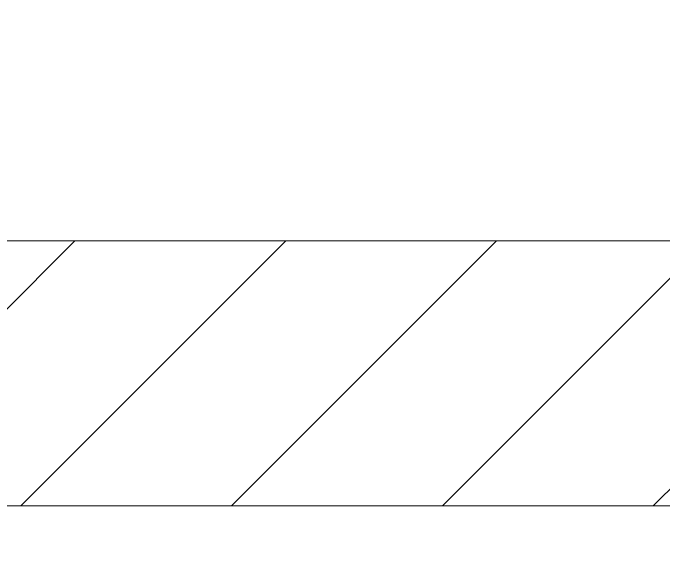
# Model space of a CAD drawing. Header units: inches. Extents: x 1913 to 24953, y -2945 to 1064.
# Drawn here: x 18477.22 to 18501.78, y -227 to -205.99 of the extents above; entities that cross this region are included whole.
import ezdxf

# ---------------------------------------------------------------- set-up
doc = ezdxf.new("R2010")
doc.units = ezdxf.units.IN
doc.header["$MEASUREMENT"] = 0
doc.layers.add('A-WALL', color=113, linetype='Continuous', lineweight=13)

msp = doc.modelspace()

# ---------------------------------------------------------------- hatches: boundary and pattern name
at = {"lineweight": 0, "ltscale": 0.5}
h = msp.add_hatch(dxfattribs=at)
h.set_pattern_fill('ANSI31', color=256, scale=45)
h.paths.add_polyline_path([(19014.966293, -146.091582), (19014.966293, 119.418663), (19004.966293, 119.418663), (19004.966293, -141.428506), (18918.136341, -214.287487), (18634.966293, -214.287487), (18634.966293, -119.581337), (18624.966293, -119.581337), (18624.966293, -224.287487), (18921.776043, -224.287487)])
h.paths.add_polyline_path([(18634.966293, 49.418663), (18610.966293, 49.418663), (18610.966293, 39.418663), (18624.966293, 39.418663), (18624.966293, -35.581337), (18634.966293, -35.581337)])
h.paths.add_polyline_path([(18558.966293, 39.418663), (18574.899701, 39.418663), (18574.932997, 49.418663), (18548.966293, 49.418663), (18548.966293, -14.581337), (18558.966293, -14.581337)])
h.paths.add_polyline_path([(18558.966293, -50.581337), (18548.966293, -50.581337), (18548.966293, -83.581337), (18558.966293, -83.581337)])
h.paths.add_polyline_path([(18558.966293, -119.647929), (18548.966293, -119.614633), (18548.966293, -214.581337), (18469.966293, -214.581337), (18469.966293, -224.581337), (18558.966293, -224.581337)])
h.paths.add_polyline_path([(18469.966293, -214.581337), (18449.966293, -214.581337), (18449.966293, -224.581337), (18469.966293, -224.581337)])
h.paths.add_polyline_path([(18449.966293, -1663.081337), (18146.466293, -1663.081337), (18146.466293, -1658.581337), (18136.466293, -1658.581337), (18136.466293, -1673.081337), (18449.966293, -1673.081337)])
h.paths.add_polyline_path([(18469.966293, -1663.081337), (18449.966293, -1663.081337), (18449.966293, -1673.081337), (18469.966293, -1673.081337)])
h.paths.add_polyline_path([(19839.466293, -1419.581337), (19829.466293, -1419.581337), (19829.466293, -1481.581435), (19839.466293, -1481.581435)])
h.paths.add_polyline_path([(19839.466293, -1399.581337), (19829.466293, -1399.581337), (19829.466293, -1419.581337), (19839.466293, -1419.581337)])
h.paths.add_polyline_path([(19839.466293, -1241.581337), (19829.466293, -1241.581337), (19829.466293, -1399.581337), (19839.466293, -1399.581337)])
h.paths.add_polyline_path([(19839.466293, -167.581337), (19829.466293, -167.581337), (19829.466293, -211.581337), (19839.466293, -211.581337)])
h.paths.add_polyline_path([(19839.466293, -211.581337), (19829.466293, -211.581337), (19829.466293, -231.581337), (19839.466293, -231.581337)])
h.paths.add_polyline_path([(19839.466293, -231.581337), (19829.466293, -231.581337), (19829.466293, -312.581337), (19839.466293, -312.581337)])
h.paths.add_polyline_path([(19839.466293, -312.581337), (19829.466293, -312.581337), (19829.466293, -322.581337), (19839.466293, -322.581337)])
h.paths.add_polyline_path([(19839.466293, -322.581337), (19829.466293, -322.581337), (19829.466293, -427.581337), (19839.466293, -427.581337)])
h.paths.add_polyline_path([(19839.466293, -427.581337), (19829.466293, -427.581337), (19829.466293, -447.581337), (19839.466293, -447.581337)])
h.paths.add_polyline_path([(19750.427362, -296.010857), (19836.402805, -296.010857), (19836.402805, -279.525182), (19750.427362, -279.525182)], flags=9)

# ---------------------------------------------------------------- linework, layer by layer
at = {"layer": 'A-WALL', "lineweight": 0}
for p, q in [((18136.466293, -214.581337), (18548.966293, -214.581337)), ((18146.466293, -224.581337), (18558.966293, -224.581337))]:
    msp.add_line(p, q, dxfattribs=at)

doc.saveas('drawing.dxf')
